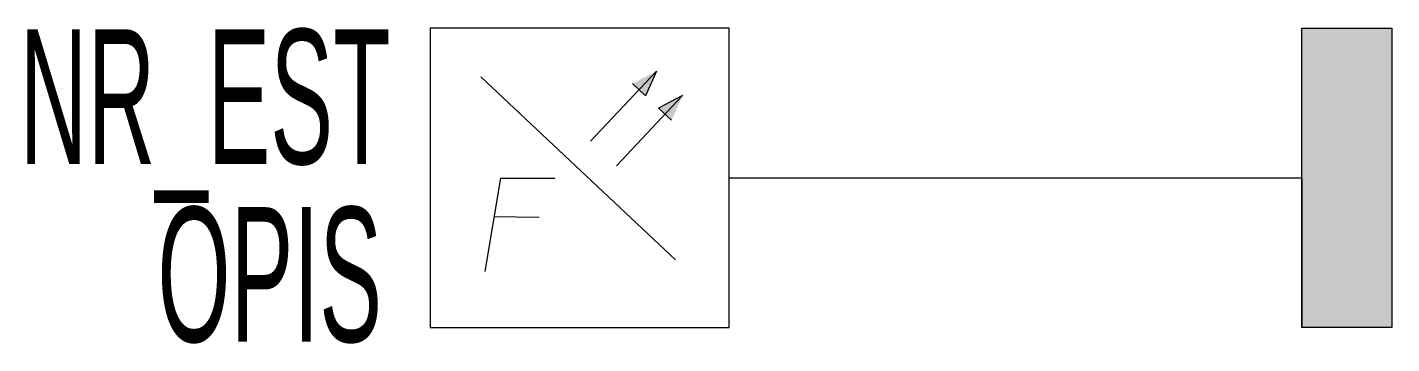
# Model space of a CAD drawing. Header units: millimetres. Extents: x -539 to 1286, y -22 to 401.
import ezdxf

# ---------------------------------------------------------------- set-up
doc = ezdxf.new("R2010")
doc.units = ezdxf.units.MM
doc.header["$LTSCALE"] = 0.25
doc.layers.get('0').update_dxf_attribs({"color": 252})
doc.styles.add('Opisest3', font='arial.ttf', dxfattribs={"width": 0.5})

msp = doc.modelspace()

# ---------------------------------------------------------------- hatches: boundary and pattern name
msp.add_hatch(color=256).paths.add_polyline_path([(1286, 400), (1166, 400), (1166, 0), (1286, 0)])
h = msp.add_hatch(color=256)
h.paths.add_polyline_path([(337.7, 310.1), (314.2, 285.1), (322.9, 276.9)])
h.paths.add_polyline_path([(314.2, 285.1), (337.7, 310.1), (305.5, 293.3)])
h.paths.add_polyline_path([(303, 342.7), (279.5, 317.7), (288.2, 309.5)])
h.paths.add_polyline_path([(279.5, 317.7), (303, 342.7), (270.7, 325.9)])

# ---------------------------------------------------------------- linework, layer by layer
for p, q in [((1166, 200), (1166, 400)), ((1166, 400), (1166, 400)), ((1166, 400), (1286, 400)), ((1286, 400), (1286, 0)), ((68.1, 334.8), (328.1, 90.4)), ((303, 342.7), (214.7, 248.8)), ((303, 342.7), (288.2, 309.5)), ((270.7, 325.9), (288.2, 309.5)), ((337.7, 310.1), (249.4, 216.2)), ((337.7, 310.1), (305.5, 293.3)), ((305.5, 293.3), (322.9, 276.9)), ((94.1, 199.6), (73.3, 74.8)), ((94.1, 199.6), (166.9, 199.6)), ((400, 200), (1166, 200)), ((1166, 200), (1166, 0)), ((85.5, 148.2), (146.1, 147.6))]:
    msp.add_line(p, q)
for points in [[(0, 0), (400, 0), (400, 400), (0, 400)], [(1166, 400), (1286, 400), (1286, 0), (1166, 0)]]:
    msp.add_lwpolyline(points, close=True)

# ---------------------------------------------------------------- texts
at = {"style": 'Opisest3', "width": 0.5, "flags": 8}
for tag, p in [('NR_EST', (-548.9, 218.5)), ('OPIS', (-364.6, -19.1))]:
    msp.add_attdef(tag, p, 'xx', height=180, dxfattribs=at)

doc.saveas('drawing.dxf')
